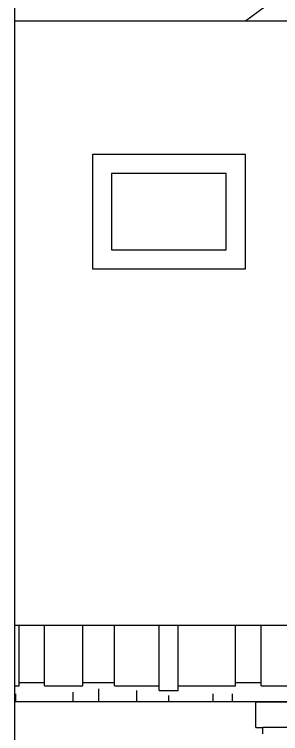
# Model space of a CAD drawing. Header units: inches. Extents: x -343 to 13887, y -13069 to -746.
# Drawn here: x 2945.6 to 2987.4, y -9124.2 to -9011.2 of the extents above; entities that cross this region are included whole.
import ezdxf

# ---------------------------------------------------------------- set-up
doc = ezdxf.new("R2010")
doc.units = ezdxf.units.IN
doc.header["$LTSCALE"] = 17
doc.header["$MEASUREMENT"] = 0
doc.layers.add('OUTLINE', color=1, linetype='Continuous', lineweight=25)

msp = doc.modelspace()

# ---------------------------------------------------------------- hatches: boundary and pattern name
at = {"layer": 'OUTLINE'}
h = msp.add_hatch(dxfattribs=at)
h.set_pattern_fill('AR-RSHKE', color=8)
h.set_pattern_definition([(0, (4233.789, -5792.663), (25.5, 12), [6, -5, 7, -3, 9, -4]), (0, (4239.789, -5792.163), (25.5, 12), [5, -19, 4, -6]), (0, (4251.789, -5793.413), (25.5, 12), [3, -31]), (90, (4233.789, -5792.663), (-8.5, 12), [11.5, -36.5]), (90, (4239.789, -5792.663), (-8.5, 12), [11.25, -36.75]), (90, (4244.789, -5792.663), (-8.5, 12), [10.5, -37.5]), (90, (4251.789, -5793.413), (-8.5, 12), [11.5, -36.5]), (90, (4254.789, -5793.413), (-8.5, 12), [11.5, -36.5]), (90, (4263.789, -5792.663), (-8.5, 12), [11, -37])])
h.paths.add_polyline_path([(2945.55, -9107.18), (2945.55, -9119.18), (2984.6, -9119.18), (2989.13, -9119.18), (2990.55, -9119.18), (2990.55, -9114.35), (2990.55, -9107.18)])

# ---------------------------------------------------------------- linework, layer by layer
for p, q in [((2983.46, -9123.18), (2983.46, -9119.18)), ((2983.46, -9119.18), (3098.71, -9119.18)), ((2989.13, -9119.18), (2983.46, -9119.18)), ((2983.46, -9123.18), (2984.6, -9123.18)), ((2984.6, -9124.18), (2984.6, -9123.18)), ((3065.41, -9123.18), (2984.6, -9123.18))]:
    msp.add_line(p, q)
for p, q in [((2945.55, -8907.16), (2945.55, -9343.16)), ((2981.83, -9012.16), (3037.54, -8971.08)), ((2945.55, -9012.16), (2985.9, -9012.16)), ((2981.83, -9012.16), (3096.52, -9012.16)), ((2990.55, -9107.18), (2945.55, -9107.18)), ((2984.6, -9119.18), (2945.55, -9119.18))]:
    msp.add_line(p, q, dxfattribs=at)
at = {"layer": 'OUTLINE', "color": 7}
for p, q in [((2981.83, -9033.16), (2957.83, -9033.16)), ((2957.83, -9033.16), (2957.83, -9051.16)), ((2981.83, -9051.16), (2981.83, -9033.16)), ((2957.83, -9051.16), (2981.83, -9051.16))]:
    msp.add_line(p, q, dxfattribs=at)
at = {"layer": 'OUTLINE', "color": 253, "true_color": 0x9898cc}
for p, q in [((2978.83, -9036.16), (2960.83, -9036.16)), ((2960.83, -9036.16), (2960.83, -9048.16)), ((2978.83, -9048.16), (2978.83, -9036.16)), ((2960.83, -9048.16), (2978.83, -9048.16))]:
    msp.add_line(p, q, dxfattribs=at)

doc.saveas('drawing.dxf')
